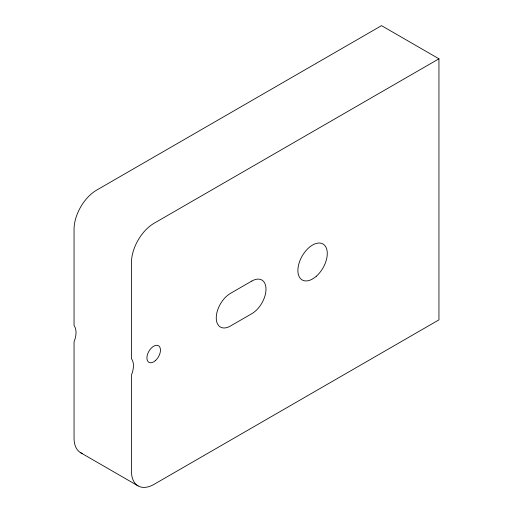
<?xml version="1.0" encoding="UTF-8"?>
<svg xmlns="http://www.w3.org/2000/svg" width="513" height="513" viewBox="0 0 513 513"><rect width="100%" height="100%" fill="white"/><g stroke="black" fill="none" stroke-linecap="round" stroke-linejoin="round"><path stroke-width="0.77" d="M438.948 58.803L154.086 223.264A31.973 18.462 -60 0 0 131.475 262.425L131.475 358.722A19.186 11.074 -60 0 1 131.475 374.971L131.475 471.267A31.973 18.462 -60 0 0 154.086 484.323L438.948 319.862L438.948 58.803L381.525 25.65L96.662 190.111A31.973 18.462 -60 0 0 74.052 229.273L74.052 325.563A19.186 11.074 -60 0 1 74.052 341.818L74.052 438.115A31.973 18.462 -60 0 0 82.567 453.607M80.676 452.748L138.1 485.907M251.864 281.028L230.388 293.423A19.981 11.536 -60 0 0 216.255 317.9A19.981 11.536 -60 0 0 230.388 326.056L251.864 313.655A19.981 11.536 -60 0 0 265.997 289.185A19.981 11.536 -60 0 0 251.864 281.028M316.386 276.18A20.783 11.998 -60 0 0 322.978 243.989A20.783 11.998 -60 0 0 298.393 265.785A20.783 11.998 -60 0 0 316.386 276.18M155.445 360.575A9.593 5.54 -60 0 0 158.485 345.717A9.593 5.54 -60 0 0 147.141 355.778A9.593 5.54 -60 0 0 155.445 360.575"/></g></svg>
